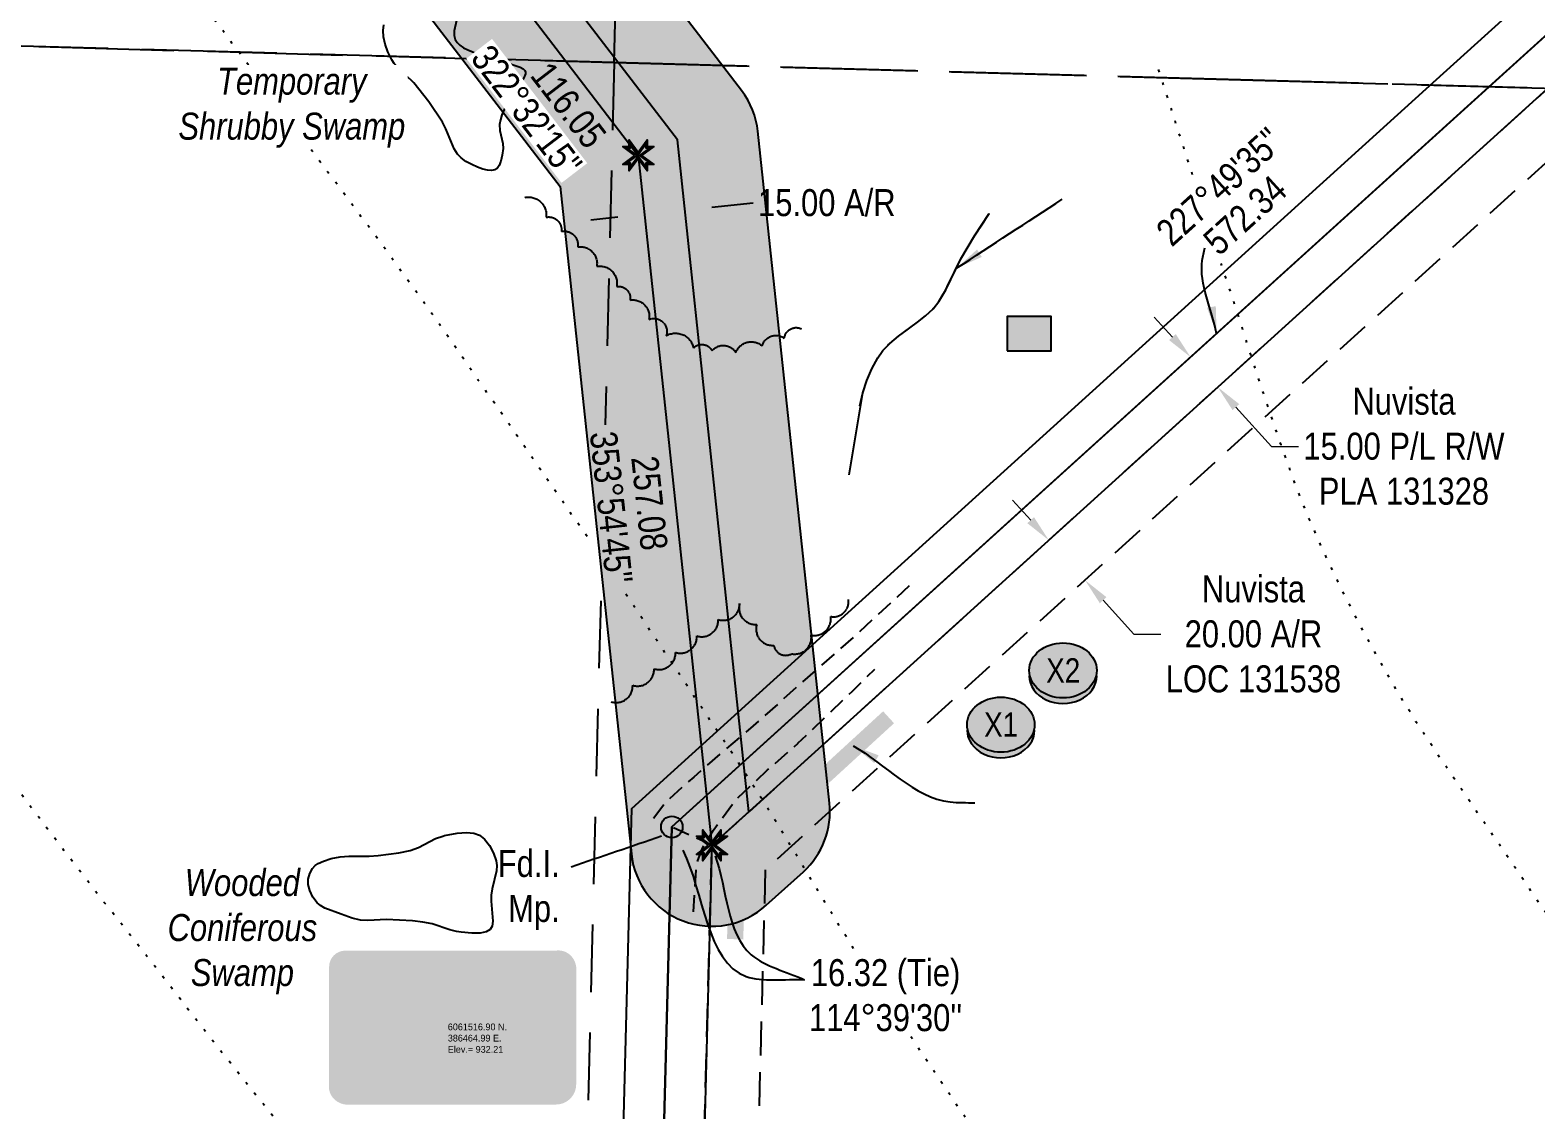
# Model space of a CAD drawing. Extents: x 383520 to 399637, y 6055811 to 6063584.
# Drawn here: x 386227 to 386785, y 6061412 to 6061812 of the extents above; entities that cross this region are included whole.
import ezdxf
from ezdxf.enums import TextEntityAlignment as Align

# ---------------------------------------------------------------- set-up
doc = ezdxf.new("R2018")
doc.units = 0
doc.header["$LTSCALE"] = 5
doc.header["$PDSIZE"] = 0.5
for name, pattern in [('0', [1, 1, 0]), ('foc-ACCESSROAD', [3.75, 2.5, -1.25]), ('foc-DOT', [1, 0.2, -0.8]), ('foc-LSD', [8, 5, -3]), ('foc-TIELINE', [1.875, 1.25, -0.625]), ('foc-TOPO-ephemeral', [6.25, 3.125, -0.625, 0.625, -0.625, 0.625, -0.625]), ('foc-UNSURVEYED', [12.5, 10, -2.5]), ('UG_PIPE', [1.875, 1.25, -0.625])]:
    doc.linetypes.add(name, pattern=pattern)
doc.layers.get('Defpoints').update_dxf_attribs({"color": 9})
for name, color, linetype in [('AS-PIPE-UG', 44, 'UG_PIPE'), ('AS-ROADS', 254, 'Continuous'), ('AS-UNDERLAY-H', 141, 'Continuous'), ('DETAIL-HZ-Existing', 8, 'foc-DOT'), ('DETAIL-T', 7, 'Continuous'), ('F-AR', 190, 'foc-ACCESSROAD'), ('F-RW', 190, 'Continuous'), ('L-BD', 7, 'Continuous'), ('L-BD1', 253, 'Continuous'), ('L-MON', 1, 'Continuous'), ('L-SECTION-LSD', 7, 'foc-LSD'), ('L-TIE', 7, 'foc-TIELINE'), ('L-USEC', 7, 'foc-UNSURVEYED'), ('P-BUFFER-H 30m', 51, 'Continuous'), ('P-CROSSINGS', 250, 'Continuous'), ('P-PROPOSED', 10, 'Continuous'), ('P-PROPOSED-H', 21, 'Continuous'), ('P-TXT', 4, 'Continuous'), ('T-BUSH', 110, '0'), ('T-DRAW', 143, 'foc-TOPO-ephemeral'), ('T-SLOPE', 48, 'Continuous'), ('T-WATER-T', 170, 'Continuous'), ('WETLAND', 143, 'Continuous'), ('WETLAND-T', 146, 'Continuous')]:
    doc.layers.add(name, color=color, linetype=linetype)
doc.layers.add('F-AR-T', color=190, linetype='Continuous', lineweight=9)
doc.layers.add('T-TEXT', color=48, linetype='Continuous', lineweight=18)
doc.styles.add('80CG', font='ARIALN.TTF', dxfattribs={"height": 10})
doc.styles.add('80L', font='ARIALN.TTF', dxfattribs={"height": 10})
doc.styles.add('Crossing', font='ARIALN.TTF', dxfattribs={"height": 10})
doc.styles.add('foc-LtypeFont', font='ARIALN.TTF', dxfattribs={"height": 7.35})
doc.styles.get("Standard").update_dxf_attribs({"font": 'ARIALN.TTF'})
doc.linetypes.add('foc-TOPO-flowdirection-NOLINE', pattern='A,0,[">",foc-LtypeFont,S=0.3,R=0,X=0,Y=-0.945],-20,[">",foc-LtypeFont,S=0.3,R=0,X=0,Y=-0.945],0', length=20)
doc.dimstyles.new('Compass 5 000', dxfattribs={"dimscale": 5, "dimtxt": 9, "dimasz": 2, "dimexe": 0.2, "dimexo": 0.0625, "dimgap": 0.5, "dimtad": 0, "dimtih": 1, "dimtoh": 1, "dimzin": 0, "dimdsep": 46, "dimtxsty": '80CG', "dimcen": 0.1, "dimse1": 1, "dimse2": 1, "dimclrd": 256, "dimclrt": 256, "dimaunit": 1, "dimadec": 4, "dimazin": 0, "dimtfac": 0.06, "dimtofl": 0, "dimtmove": 0, "dimatfit": 1, "dimfxl": 0.2, "dimtolj": 1, "dimtzin": 0, "dimlwd": -1, "dimarcsym": 0})

# ---------------------------------------------------------------- blocks, each defined once
blk = doc.blocks.new('fdia')
at = {"color": 255, "const_width": 1}
blk.add_lwpolyline([(-0.5, 0, 1), (0.5, 0, 1)], format="xyb", close=True, dxfattribs=at)
blk = doc.blocks.new('Fdiaa')
blk.add_blockref('fdia', (0, 0))
blk = doc.blocks.new('fdib')
at = {"color": 1, "const_width": 1.6}
blk.add_lwpolyline([(-0.4, 0, 1), (0.4, 0, 1)], format="xyb", close=True, dxfattribs=at)
at = {"color": 1}
blk.add_circle((0, 0), 0.8, dxfattribs=at)
blk = doc.blocks.new('Fdibb')
blk.add_blockref('fdib', (0, 0))
blk = doc.blocks.new('fdicc')
for name in ['Fdibb', 'Fdiaa']:
    blk.add_blockref(name, (0, 0))
blk = doc.blocks.new('FDI')
blk.add_blockref('fdicc', (0, 0))
blk = doc.blocks.new('*D36')
at = {"layer": 'Defpoints', "color": 0, "transparency": 16777216}
for p in [(386605.29, 6061623.75), (386618.02, 6061608.31), (386618.71, 6061608.93)]:
    blk.add_point(p, dxfattribs=at)
at = {"layer": 'F-AR-T', "transparency": 16777216}
for p, q in [((386597.89, 6061630.54), (386591.18, 6061637.95)), ((386624.74, 6061600.9), (386636.08, 6061588.37)), ((386636.08, 6061588.37), (386646.08, 6061588.37))]:
    blk.add_line(p, q, dxfattribs=at)
for points in [[(386599.12, 6061631.65), (386596.65, 6061629.42), (386604.6, 6061623.12)], [(386625.97, 6061602.01), (386623.5, 6061599.78), (386618.02, 6061608.31)]]:
    blk.add_solid(points, dxfattribs=at)
at = {"layer": 'F-AR-T', "transparency": 16777216, "insert": (386680.39, 6061588.37), "char_height": 10, "attachment_point": 5, "style": '80CG'}
blk.add_mtext('\\A1;Nuvista\\P20.00 A/R\\PLOC 131538', dxfattribs=at)
blk = doc.blocks.new('*D39')
at = {"layer": 'Defpoints', "color": 0, "transparency": 16777216}
for p in [(386667.28, 6061700.17), (386677.37, 6061689.03), (386667.19, 6061679.81)]:
    blk.add_point(p, dxfattribs=at)
at = {"layer": 'F-AR-T', "transparency": 16777216}
for p, q in [((386650.39, 6061698.36), (386643.68, 6061705.77)), ((386673.9, 6061672.4), (386687.06, 6061657.88)), ((386687.06, 6061657.88), (386697.06, 6061657.88))]:
    blk.add_line(p, q, dxfattribs=at)
for points in [[(386651.62, 6061699.48), (386649.15, 6061697.24), (386657.1, 6061690.95)], [(386675.14, 6061673.52), (386672.67, 6061671.28), (386667.19, 6061679.81)]]:
    blk.add_solid(points, dxfattribs=at)
at = {"layer": 'F-AR-T', "transparency": 16777216, "insert": (386736.14, 6061657.88), "char_height": 10, "attachment_point": 5, "style": '80CG'}
blk.add_mtext('\\A1;Nuvista\\P15.00 P/L R/W\\PPLA 131328', dxfattribs=at)
blk = doc.blocks.new('*D46')
at = {"layer": 'Defpoints', "color": 0, "transparency": 16777216}
for p in [(386851.36, 6061846.63), (386814.68, 6061813.41), (386828.07, 6061798.62)]:
    blk.add_point(p, dxfattribs=at)
at = {"layer": 'F-AR-T', "transparency": 16777216}
for p, q in [((386783.37, 6061921.69), (386773.37, 6061921.69)), ((386844.64, 6061854.04), (386783.37, 6061921.69)), ((386871.46, 6061824.43), (386878.18, 6061817.01))]:
    blk.add_line(p, q, dxfattribs=at)
for points in [[(386845.88, 6061855.16), (386843.41, 6061852.92), (386851.36, 6061846.63)], [(386872.7, 6061825.54), (386870.23, 6061823.31), (386864.75, 6061831.84)]]:
    blk.add_solid(points, dxfattribs=at)
at = {"layer": 'F-AR-T', "transparency": 16777216, "insert": (386739.05, 6061921.69), "char_height": 10, "attachment_point": 5, "style": '80CG'}
blk.add_mtext('\\A1;Nuvista\\P20.00 A/R\\PLOC 131538', dxfattribs=at)
blk = doc.blocks.new('TEMP')
h = blk.add_hatch(color=255)
h.dxf.hatch_style = 1
h.paths.add_polyline_path([(0, 0.25), (-0.67, 1.15), (-0.67, 0.67), (-1.15, 0.67), (-0.25, 0), (-1.15, -0.67), (-0.67, -0.67), (-0.67, -1.15), (0, -0.25), (0.67, -1.15), (0.67, -0.67), (1.15, -0.67), (0.25, 0), (1.15, 0.67), (0.67, 0.67), (0.67, 1.15)])
h.paths.add_polyline_path([(0.57, 0.85), (0.57, 0.57), (0.85, 0.57), (0.08, 0), (0.85, -0.57), (0.57, -0.57), (0.57, -0.85), (0, -0.08), (-0.57, -0.85), (-0.57, -0.57), (-0.85, -0.57), (-0.08, 0), (-0.85, 0.57), (-0.57, 0.57), (-0.57, 0.85), (0, 0.08)], flags=16)
h = blk.add_hatch(color=1)
h.dxf.hatch_style = 1
h.paths.add_polyline_path([(0, 0.08), (-0.57, 0.85), (-0.57, 0.57), (-0.85, 0.57), (-0.08, 0), (-0.85, -0.57), (-0.57, -0.57), (-0.57, -0.85), (0, -0.08), (0.57, -0.85), (0.57, -0.57), (0.85, -0.57), (0.08, 0), (0.85, 0.57), (0.57, 0.57), (0.57, 0.85)])
at = {"color": 1}
for p, q in [((-0.08, 0), (0.08, 0)), ((0, 0.08), (0, -0.08))]:
    blk.add_line(p, q, dxfattribs=at)
at = {"color": 255, "flags": 128}
blk.add_lwpolyline([(-0.25, 0), (-1.15, 0.67), (-0.67, 0.67), (-0.67, 1.15), (0, 0.25), (0.67, 1.15), (0.67, 0.67), (1.15, 0.67), (0.25, 0), (1.15, -0.67), (0.67, -0.67), (0.67, -1.15), (0, -0.25), (-0.67, -1.15), (-0.67, -0.67), (-1.15, -0.67)], close=True, dxfattribs=at)
at = {"color": 1, "flags": 128}
blk.add_lwpolyline([(-0.08, 0), (-0.85, 0.57), (-0.57, 0.57), (-0.57, 0.85), (0, 0.08), (0.57, 0.85), (0.57, 0.57), (0.85, 0.57), (0.08, 0), (0.85, -0.57), (0.57, -0.57), (0.57, -0.85), (0, -0.08), (-0.57, -0.85), (-0.57, -0.57), (-0.85, -0.57)], close=True, dxfattribs=at)
blk = doc.blocks.new('xing2')
h = blk.add_hatch(color=50)
h.dxf.hatch_style = 1
edge = h.paths.add_edge_path()
edge.add_ellipse((0, 0), major_axis=(-12.5, 0), ratio=0.816297, start_angle=0, end_angle=360)
h = blk.add_hatch(color=250)
h.dxf.hatch_style = 1
edge = h.paths.add_edge_path()
edge.add_ellipse((0, -2.05), major_axis=(-12.5, 0), ratio=0.816297, start_angle=0, end_angle=180)
edge.add_line((12.5, -2.05), (12.5, 0))
edge.add_ellipse((0, 0), major_axis=(-12.5, 0), ratio=0.816297, start_angle=0, end_angle=180, ccw=False)
edge.add_line((-12.5, 0), (-12.5, -2.05))
at = {"color": 250}
blk.add_ellipse((0, 0), major_axis=(-12.5, 0), ratio=0.816297, dxfattribs=at)
blk.add_ellipse((0, -2.05), major_axis=(-12.5, 0), ratio=0.816297, start_param=0, end_param=3.141593, dxfattribs=at)
at = {"color": 250, "style": 'Crossing'}
blk.add_attdef('CROSSING', text='', height=9, dxfattribs=at).set_placement((0.09, 0.02), align=Align.MIDDLE_CENTER)
at = {"color": 250, "style": 'Crossing', "flags": 1}
for tag, p in [('OWNER', (0.09, -12.49)), ('DESCRIPTION', (0.09, -25.77)), ('LOCATION', (0.09, -39.3)), ('DWG_REF', (0.09, -52.84))]:
    blk.add_attdef(tag, text='', height=9, dxfattribs=at).set_placement(p, align=Align.MIDDLE_CENTER)
blk = doc.blocks.new('*U50')
h = blk.add_hatch(color=254)
edge = h.paths.add_edge_path()
edge.add_line((-39, -28.5), (39, -28.5))
edge.add_arc((39, -22.5), 6, 270, 360)
edge.add_line((45, -22.5), (45, 21))
edge.add_arc((39, 21), 6, 0, 90)
edge.add_line((39, 27), (-39, 27))
edge.add_arc((-39, 21), 6, 90, 180)
edge.add_line((-45, 21), (-45, -22.5))
edge.add_arc((-39, -22.5), 6, 180, 270)
at = {"color": 1, "flags": 128}
blk.add_lwpolyline([(-39, -28.5, 3, 3, 0), (39, -28.5, 3, 3, 0.414214), (45, -22.5, 3, 3, 0), (45, 21, 3, 0, 0.414214), (39, 27, 0, 0, 0), (-39, 27, 0, 0, 0.414214), (-45, 21, 0, 0, 0), (-45, -22.5, 0, 3, 0.414214)], format="xyseb", close=True, dxfattribs=at)
blk.add_lwpolyline([(-41.9, -11.97, 0, 10, 0), (0, 0, 5, 5, 0)], format="xyseb", dxfattribs=at)
at = {"color": 1, "lineweight": 30, "flags": 104}
blk.add_attdef('ENTER_TEXT', text='', height=10, dxfattribs=at).set_placement((-1.39, 0.01), align=Align.MIDDLE_CENTER)
blk = doc.blocks.new('*D51')
at = {"layer": 'Defpoints', "color": 0, "transparency": 16777216}
for p in [(386469.8, 6061745.4), (386470.22, 6061741.47), (386455.31, 6061739.88)]:
    blk.add_point(p, dxfattribs=at)
at = {"layer": 'P-TXT', "transparency": 16777216}
for p, q in [((386479.74, 6061746.46), (386495.11, 6061748.09)), ((386444.95, 6061742.75), (386435, 6061741.68))]:
    blk.add_line(p, q, dxfattribs=at)
for points in [[(386479.57, 6061748.11), (386479.92, 6061744.8), (386469.8, 6061745.4)], [(386444.77, 6061744.4), (386445.12, 6061741.09), (386454.89, 6061743.81)]]:
    blk.add_solid(points, dxfattribs=at)
at = {"layer": 'P-TXT', "transparency": 16777216, "insert": (386522.39, 6061748.09), "char_height": 10, "attachment_point": 5, "style": '80CG'}
blk.add_mtext('\\A1;15.00 A/R', dxfattribs=at)

msp = doc.modelspace()

# ---------------------------------------------------------------- hatches: boundary and pattern name
at = {"layer": 'AS-UNDERLAY-H'}
h = msp.add_hatch(color=256, dxfattribs=at)
h.dxf.hatch_style = 1
h.paths.add_polyline_path([(386589.16, 6061693.284), (386605.478, 6061693.284), (386605.478, 6061705.997), (386589.16, 6061705.997)])
at = {"layer": 'P-BUFFER-H 30m'}
h = msp.add_hatch(color=256, dxfattribs=at)
h.dxf.hatch_style = 1
edge = h.paths.add_edge_path()
edge.add_line((386260.462, 6062467.146), (386265.978, 6062427.734))
edge.add_arc((386294.864, 6062419.675), 29.988, 164.41119, 187.96765)
edge.add_line((386265.165, 6062415.518), (386272.14, 6062365.678))
edge.add_arc((386301.839, 6062369.835), 29.988, 187.96765, 211.52412)
edge.add_line((386276.277, 6062354.155), (386288.21, 6062268.896))
edge.add_line((386288.21, 6062268.896), (386239.647, 6062192.346))
edge.add_arc((386264.97, 6062176.282), 29.988, 147.60936, 149.51282)
edge.add_arc((386262.155, 6062172.286), 29.988, 140.16338, 175.58559)
edge.add_line((386232.256, 6062174.594), (386230.951, 6062157.69))
edge.add_line((386230.951, 6062157.69), (386184.606, 6062161.268))
edge.add_arc((386176.912, 6062061.603), 99.961, 85.58559, 175.58559)
edge.add_line((386077.248, 6062069.297), (386072.614, 6062009.271))
edge.add_arc((386172.279, 6062001.577), 99.961, 175.58559, 217.46188)
edge.add_line((386092.933, 6061940.778), (386135.492, 6061885.238))
edge.add_arc((386214.837, 6061946.038), 99.961, 217.46188, 307.46188)
edge.add_line((386275.637, 6061866.693), (386312.532, 6061894.965))
edge.add_line((386312.532, 6061894.965), (386356.219, 6061837.952))
edge.add_arc((386380.023, 6061856.192), 29.988, 217.46188, 241.01835)
edge.add_line((386365.493, 6061829.959), (386423.637, 6061754.08))
edge.add_line((386423.637, 6061754.08), (386449.994, 6061506.92))
edge.add_arc((386479.813, 6061510.1), 29.988, 186.08704, 312.17373)
edge.add_line((386499.947, 6061487.875), (386513.698, 6061500.332))
edge.add_arc((386493.564, 6061522.557), 29.988, 312.17373, 366.08704)
edge.add_line((386523.383, 6061525.737), (386496.845, 6061774.592))
edge.add_arc((386467.026, 6061771.412), 29.988, 6.08704, 37.46188)
edge.add_line((386490.83, 6061789.652), (386425.002, 6061875.559))
edge.add_arc((386395.892, 6061868.352), 29.988, 13.90542, 37.46188)
edge.add_line((386419.696, 6061886.592), (386368.712, 6061953.127))
edge.add_arc((386277.52, 6061994.07), 99.961, 335.82123, 397.46188)
edge.add_line((386356.865, 6062054.87), (386355.604, 6062056.515))
edge.add_arc((386255.648, 6062055.525), 99.961, 0.56742, 57.22624)
edge.add_line((386309.759, 6062139.574), (386311.81, 6062166.146))
edge.add_line((386311.81, 6062166.146), (386360.373, 6062242.695))
edge.add_arc((386335.05, 6062258.759), 29.988, 327.60936, 367.96765)
edge.add_line((386364.749, 6062262.916), (386350.524, 6062364.547))
edge.add_arc((386321.639, 6062372.606), 29.988, 344.41119, 367.96765)
edge.add_line((386351.338, 6062376.763), (386344.362, 6062426.603))
edge.add_arc((386314.663, 6062422.446), 29.988, 7.96765, 18.38403)
edge.add_arc((386368.336, 6062528.633), 99.961, 255.38906, 336.06677)
edge.add_line((386459.703, 6062488.081), (386545.213, 6062680.744))
edge.add_arc((386453.846, 6062721.295), 99.961, 336.06677, 426.06677)
edge.add_line((386494.398, 6062812.662), (386293.36, 6062901.889))
edge.add_arc((386252.808, 6062810.523), 99.961, 66.06677, 156.06677)
edge.add_line((386161.441, 6062851.074), (386075.931, 6062658.412))
edge.add_arc((386167.298, 6062617.86), 99.961, 156.06677, 246.06677)
edge.add_line((386126.747, 6062526.493), (386260.462, 6062467.146))
at = {"layer": 'P-PROPOSED-H'}
h = msp.add_hatch(color=256, dxfattribs=at)
h.dxf.hatch_style = 1
h.paths.add_polyline_path([(386493.564, 6061522.557), (386467.026, 6061771.412), (386393.908, 6061866.832), (386395.892, 6061868.352), (386335.67, 6061946.943), (386333.686, 6061945.423), (386268.731, 6062030.191), (386275.286, 6062115.11), (386277.778, 6062114.917), (386282.088, 6062170.747), (386279.596, 6062170.939), (386279.632, 6062171.404), (386335.05, 6062258.759), (386319.164, 6062372.26), (386321.639, 6062372.606), (386314.663, 6062422.446), (386312.188, 6062422.1), (386292.57, 6062562.26), (386276.427, 6062569.425), (386297.338, 6062420.021), (386294.864, 6062419.675), (386301.839, 6062369.835), (386304.314, 6062370.181), (386319.437, 6062262.138), (386264.97, 6062176.282), (386264.647, 6062172.093), (386262.155, 6062172.286), (386257.845, 6062116.456), (386260.337, 6062116.264), (386253.34, 6062025.625), (386321.785, 6061936.303), (386319.801, 6061934.783), (386380.023, 6061856.192), (386382.007, 6061857.712), (386452.563, 6061765.634), (386479.813, 6061510.1)])
h.paths.add_polyline_path([(386368.336, 6062528.633), (386167.298, 6062617.86), (386252.808, 6062810.523), (386453.846, 6062721.295)])

# ---------------------------------------------------------------- linework, layer by layer
at = {"layer": 'AS-PIPE-UG', "flags": 128}
for points in [[(386552.856, 6061606.189), (386533.579, 6061588.313), (386512.576, 6061569.874), (386495.064, 6061554.299), (386483.761, 6061544.721), (386473.078, 6061535.392), (386462.768, 6061526.137), (386456.506, 6061517.737)], [(386473.034, 6061485.453), (386474.158, 6061503.302), (386476.271, 6061508.808), (386480.296, 6061515.622), (386488.593, 6061526.894), (386500.471, 6061538.026), (386511.715, 6061547.914), (386511.712, 6061547.92), (386531.729, 6061567.105), (386540.169, 6061575.367)]]:
    msp.add_lwpolyline(points, dxfattribs=at)
at = {"layer": 'AS-ROADS', "const_width": 6, "flags": 128}
msp.add_lwpolyline([(386488.42, 6061475.319), (386488.926, 6061489.921), (386492.284, 6061504.983), (386504.15, 6061519.95), (386523.364, 6061537.451), (386545.263, 6061557.528)], dxfattribs=at)
at = {"layer": 'AS-UNDERLAY-H'}
msp.add_lwpolyline([(386589.16, 6061693.284), (386605.478, 6061693.284), (386605.478, 6061705.997), (386589.16, 6061705.997)], close=True, dxfattribs=at)
at = {"layer": 'DETAIL-HZ-Existing', "flags": 128}
for points in [[(386704.838, 6060888.171), (386699.344, 6060895.669), (386691.234, 6060907.073), (386682.604, 6060919.261), (386674.443, 6060930.627), (386665.806, 6060942.554), (386657.686, 6060953.959), (386649.26, 6060965.902), (386641.12, 6060977.297), (386632.532, 6060989.184), (386624.32, 6061000.511), (386615.75, 6061012.307), (386607.426, 6061023.557), (386598.554, 6061035.25), (386590.005, 6061046.316), (386581, 6061057.922), (386572.371, 6061068.94), (386563.311, 6061080.358), (386554.804, 6061091.472), (386546.112, 6061103.191), (386537.716, 6061114.373), (386528.994, 6061126.093), (386520.752, 6061137.38), (386512.184, 6061149.287), (386504.125, 6061160.73), (386495.488, 6061172.628), (386487.011, 6061183.761), (386478.076, 6061195.366), (386469.661, 6061206.558), (386460.982, 6061218.407), (386444.153, 6061241.632), (386427.577, 6061265.02), (386411, 6061288.308), (386402.747, 6061299.616), (386394.086, 6061311.344), (386385.741, 6061322.574), (386376.991, 6061334.375), (386368.566, 6061345.547), (386359.55, 6061357.144), (386350.829, 6061368.094), (386341.587, 6061379.437), (386323.647, 6061401.808), (386314.885, 6061412.729), (386305.762, 6061424.019), (386288.103, 6061446.463), (386270.607, 6061469.044), (386252.866, 6061491.39), (386235.44, 6061513.979), (386218.19, 6061536.764), (386200.768, 6061559.493), (386183.823, 6061582.5), (386166.678, 6061605.482), (386149.213, 6061628.082), (386140.797, 6061639.264), (386132.026, 6061651.035), (386123.488, 6061662.511), (386115.011, 6061674.024), (386106.482, 6061685.449), (386097.799, 6061696.758), (386089.057, 6061708.078), (386080.336, 6061719.408), (386071.644, 6061730.757), (386063.157, 6061742.251), (386054.792, 6061753.882), (386046.54, 6061765.6), (386038.695, 6061777.188), (386030.438, 6061789.506), (386022.573, 6061801.085), (386014.242, 6061813.245), (385997.898, 6061836.678), (385981.302, 6061860.046), (385964.537, 6061883.439), (385947.686, 6061907.024), (385930.975, 6061930.566), (385914.608, 6061954.319), (385898.336, 6061978.199), (385881.872, 6062002.055), (385873.603, 6062013.894), (385865.232, 6062025.655), (385856.852, 6062037.456), (385848.503, 6062049.287), (385840.092, 6062061.059), (385831.701, 6062072.841), (385823.404, 6062084.74), (385815.228, 6062096.706), (385807.233, 6062108.698), (385799.451, 6062120.825), (385791.821, 6062133.028), (385784.404, 6062145.345), (385777.55, 6062157.779), (385771.153, 6062170.472), (385764.966, 6062183.569), (385759.052, 6062196.8), (385753.318, 6062210.036), (385747.423, 6062223.206), (385741.226, 6062236.314), (385732.567, 6062253.794), (385726.207, 6062266.765), (385720.363, 6062279.994), (385715.035, 6062293.481), (385710.192, 6062307.135), (385705.621, 6062320.842), (385700.989, 6062334.522), (385696.297, 6062348.242), (385691.535, 6062361.934), (385686.659, 6062375.469), (385681.743, 6062388.985), (385677.089, 6062402.605), (385672.637, 6062416.279), (385663.389, 6062443.517), (385656.885, 6062461.574), (385650.5, 6062478.407)], [(386433.588, 6061624.482), (386425.955, 6061635.434), (386417.833, 6061647.129), (386409.702, 6061658.884), (386401.63, 6061670.598), (386393.428, 6061682.315), (386385.256, 6061694.031), (386377.064, 6061705.748), (386368.7, 6061717.399), (386360.294, 6061728.951), (386351.846, 6061740.454), (386343.277, 6061751.9), (386334.639, 6061763.368), (386326.091, 6061774.833), (386317.613, 6061786.307), (386309.125, 6061797.801), (386300.606, 6061809.265), (386292.14, 6061820.789), (386283.91, 6061832.597), (386276.023, 6061844.526), (386271.588, 6061851.644)], [(386657.826, 6061758.441), (386654.934, 6061767.431), (386646.214, 6061794.586), (386644.489, 6061799.754)], [(386931.13, 6061267.387), (386930.167, 6061268.864), (386914.679, 6061292.935), (386899.193, 6061317.057), (386883.765, 6061341.137), (386868.228, 6061365.249), (386852.549, 6061389.285), (386836.805, 6061413.123), (386820.991, 6061436.952), (386805.107, 6061460.764), (386789.091, 6061484.538), (386772.924, 6061508.256), (386756.707, 6061531.965), (386748.658, 6061543.779), (386740.712, 6061555.769), (386733.192, 6061567.94), (386726.019, 6061580.401), (386719.228, 6061592.973), (386712.673, 6061605.76), (386706.491, 6061618.647), (386700.733, 6061631.734), (386695.451, 6061645.009), (386690.613, 6061658.443), (386685.987, 6061671.972), (386681.444, 6061685.629), (386672.638, 6061712.915), (386668.486, 6061725.58)], [(386922.299, 6060915.017), (386921.332, 6060916.432), (386913.272, 6060928.235), (386905.284, 6060940.097), (386897.336, 6060951.978), (386889.307, 6060963.81), (386881.257, 6060975.624), (386873.148, 6060987.458), (386856.845, 6061010.92), (386848.673, 6061022.636), (386840.411, 6061034.354), (386832.065, 6061045.945), (386823.66, 6061057.547), (386806.67, 6061080.715), (386789.757, 6061103.791), (386772.58, 6061126.744), (386755.422, 6061149.597), (386738.39, 6061172.716), (386721.53, 6061195.931), (386705.247, 6061219.412), (386689.107, 6061243.02), (386672.796, 6061266.541), (386656.129, 6061289.872), (386639.524, 6061313.27), (386623.266, 6061336.961), (386607.038, 6061360.62), (386590.799, 6061384.27), (386574.621, 6061407.939), (386558.563, 6061431.604), (386542.758, 6061455.423), (386527.435, 6061479.681), (386519.975, 6061491.879), (386512.518, 6061504.178), (386505.088, 6061516.396), (386497.487, 6061528.548), (386489.743, 6061540.574), (386481.818, 6061552.564), (386465.92, 6061576.245), (386450.074, 6061600.005), (386447.75, 6061603.514)]]:
    msp.add_lwpolyline(points, dxfattribs=at)
at = {"layer": 'F-AR'}
for points in [[(386470.165, 6061139.3), (386479.813, 6061510.1), (386901.166, 6061891.741)], [(386874.505, 6061840.678), (386499.576, 6061501.027), (386489.999, 6061132.958)]]:
    msp.add_lwpolyline(points, dxfattribs=at)
at = {"layer": 'F-RW'}
for points in [[(385928.229, 6061222.157), (385974.689, 6061178.589), (386024.576, 6061123.335), (386063.227, 6061080.528), (386148.304, 6061002.108), (386153.338, 6060997.587), (386169.517, 6060982.697), (386171.713, 6060980.645), (386176.158, 6060976.49), (386181.943, 6060978.031), (386193.194, 6060981.252), (386215.694, 6060987.692), (386255.693, 6060999.131), (386357.994, 6061028.412), (386372.396, 6061032.538), (386386.026, 6061042.478), (386387.548, 6061043.588), (386455.29, 6061144.075), (386464.991, 6061516.904), (386888.998, 6061901.016)], [(386899.069, 6061889.899), (386512.625, 6061539.814), (386479.813, 6061510.1), (386470.165, 6061139.3)], [(386440.414, 6061148.816), (386450.169, 6061523.708), (386744.401, 6061790.268), (386845.359, 6061881.731)], [(386844.841, 6061861.029), (386766.073, 6061789.67), (386464.991, 6061516.904), (386455.29, 6061144.075)]]:
    msp.add_lwpolyline(points, dxfattribs=at)
at = {"layer": 'L-SECTION-LSD', "flags": 128}
for points in [[(386443.645, 6061800.045), (386463.869, 6062604.142)], [(386443.645, 6061800.045), (386440.272, 6061665.88)], [(386438.632, 6061600.673), (386423.425, 6060995.963)]]:
    msp.add_lwpolyline(points, dxfattribs=at)
at = {"layer": 'L-TIE', "flags": 128}
msp.add_lwpolyline([(386479.813, 6061510.1), (386464.991, 6061516.904)], dxfattribs=at)
at = {"layer": 'L-USEC'}
for p, q in [((386443.645, 6061800.045), (386043.086, 6061811.144)), ((386043.086, 6061811.144), (386443.645, 6061800.045)), ((386680.133, 6061793.493), (386443.645, 6061800.045)), ((386443.645, 6061800.045), (386680.133, 6061793.493)), ((386844.205, 6061788.961), (386680.133, 6061793.493)), ((386680.133, 6061793.493), (386844.205, 6061788.961))]:
    msp.add_line(p, q, dxfattribs=at)
at = {"layer": 'P-BUFFER-H 30m', "flags": 128}
msp.add_lwpolyline([(386077.248, 6062069.297), (386072.614, 6062009.271, 0.1847808), (386092.933, 6061940.778), (386135.492, 6061885.238, 0.4142136), (386275.637, 6061866.693), (386312.532, 6061894.965), (386356.219, 6061837.952, 0.103148), (386365.493, 6061829.959), (386423.637, 6061754.08), (386449.994, 6061506.92, 0.6133212), (386499.947, 6061487.875), (386513.698, 6061500.332, 0.2396787), (386523.383, 6061525.737), (386496.845, 6061774.592, 0.1377603), (386490.83, 6061789.652), (386425.002, 6061875.559, 0.103148), (386419.696, 6061886.592), (386368.712, 6061953.127, 0.2756367), (386356.865, 6062054.87), (386355.604, 6062056.515, 0.2523836), (386309.759, 6062139.574)], format="xyb", dxfattribs=at)
at = {"layer": 'T-BUSH', "flags": 128}
for points in [[(386410.489, 6061750.059, -0.5205671), (386418.414, 6061742.735, -0.5205671), (386424.082, 6061737.497, -0.5205671), (386430.15, 6061731.733, -0.5205671), (386437.178, 6061724.587, -0.5205671), (386444.56, 6061717.082, -0.5205671), (386449.512, 6061712.047, -0.5205671), (386456.53, 6061704.912, -0.6322597), (386462.936, 6061698.87, -0.5170117), (386473, 6061694.323, -0.5205671), (386479.874, 6061693.267, -0.5205671), (386488.678, 6061692.663, -0.5205671), (386498.435, 6061695.093, -0.5205671), (386506.648, 6061697.955, -0.5205671), (386513.038, 6061701.385, -0.5205671)], [(386442.566, 6061563.289, 0.5205671), (386450.492, 6061569.38, 0.5205671), (386458.417, 6061575.471, 0.5205671), (386466.343, 6061581.563, 0.5205671), (386474.269, 6061587.654, 0.5205671), (386482.195, 6061593.745, 0.5205671), (386490.099, 6061599.643, 0.5205671), (386496.425, 6061591.903, 0.5205671), (386502.751, 6061584.164, 0.5205671), (386509.363, 6061581.065, 0.5205671), (386516.593, 6061587.968, 0.5205671), (386523.823, 6061594.871, 0.5205671), (386530.403, 6061601.154, 0.5205671)]]:
    msp.add_lwpolyline(points, format="xyb", dxfattribs=at)
at = {"layer": 'T-DRAW', "linetype": 'foc-TOPO-flowdirection-NOLINE', "flags": 128}
msp.add_lwpolyline([(386530.62, 6061647.315), (386535.783, 6061677.736), (386537.25, 6061682.294), (386539.068, 6061686.616), (386541.237, 6061690.703), (386543.147, 6061693.388), (386545.692, 6061696.032), (386548.886, 6061698.692), (386555.989, 6061703.878), (386558.925, 6061706.205), (386561.731, 6061708.862), (386563.879, 6061711.513), (386566.433, 6061715.853), (386572.016, 6061727.34), (386577.069, 6061735.835), (386582.5, 6061744.115)], dxfattribs=at)
at = {"layer": 'T-DRAW', "flags": 128}
msp.add_lwpolyline([(386534.667, 6061672.942), (386535.783, 6061677.736), (386537.25, 6061682.294), (386539.068, 6061686.616), (386541.237, 6061690.703), (386543.147, 6061693.388), (386545.692, 6061696.032), (386548.886, 6061698.692), (386555.989, 6061703.878), (386558.925, 6061706.205), (386561.731, 6061708.862), (386563.879, 6061711.513), (386566.433, 6061715.853), (386572.016, 6061727.34), (386577.069, 6061735.835), (386582.5, 6061744.115)], dxfattribs=at)
at = {"layer": 'T-SLOPE'}
msp.add_point((386477.699, 6061529.997, 932.772), dxfattribs=at)
at = {"layer": 'WETLAND', "flags": 128}
msp.add_lwpolyline([(386385.817, 6061818.356), (386384.419, 6061811.847), (386384.393, 6061810.035), (386384.776, 6061808.629), (386385.486, 6061807.505), (386386.486, 6061806.485), (386387.787, 6061805.555), (386389.414, 6061804.699), (386392.454, 6061803.534), (386400.111, 6061801.29), (386403.266, 6061800.149), (386408.842, 6061798.306), (386409.954, 6061797.718), (386410.605, 6061797.072), (386410.816, 6061796.533), (386410.823, 6061795.905), (386410.225, 6061794.341), (386409.127, 6061792.707), (386405.826, 6061788.484), (386404.597, 6061786.426), (386402.072, 6061780.725), (386401.486, 6061778.795), (386401.199, 6061777.041), (386401.337, 6061774.875), (386402.449, 6061770.087), (386402.529, 6061768.217), (386402.192, 6061765.706), (386401.678, 6061763.533), (386401.035, 6061761.892), (386400.278, 6061760.818), (386399.411, 6061760.282), (386398.236, 6061760.053), (386396.766, 6061760.134), (386395.032, 6061760.524), (386393.003, 6061761.243), (386390.853, 6061762.244), (386388.745, 6061763.452), (386386.959, 6061764.708), (386385.574, 6061766.13), (386384.344, 6061768.084), (386381.311, 6061775.464), (386380.069, 6061777.907), (386375.035, 6061785.477), (386369.474, 6061792.534), (386363.405, 6061798.36), (386362.207, 6061799.745), (386361.305, 6061801.091), (386359.853, 6061803.982), (386358.805, 6061806.846), (386358.216, 6061809.528), (386358.097, 6061811.967), (386358.381, 6061813.993)], dxfattribs=at)
at = {"layer": 'WETLAND'}
msp.add_lwpolyline([(386386.937, 6061477.944), (386386.937, 6061477.944), (386385.181, 6061478.199), (386382.804, 6061478.767), (386376.224, 6061480.99), (386372.759, 6061481.663), (386368.938, 6061482.143), (386359.277, 6061482.627), (386352.449, 6061482.261), (386349.621, 6061482.431), (386346.651, 6061483.154), (386342.5, 6061484.644), (386336.511, 6061486.842), (386334.859, 6061487.78), (386333.628, 6061488.843), (386332.05, 6061490.955), (386330.864, 6061493.324), (386330.253, 6061495.578), (386330.249, 6061497.567), (386330.854, 6061499.62), (386331.885, 6061501.465), (386332.939, 6061502.662), (386333.977, 6061503.367), (386335.94, 6061504.258), (386338.791, 6061505.261), (386342.136, 6061505.838), (386345.399, 6061506.029), (386352.922, 6061506.092), (386356.285, 6061506.361), (386363.914, 6061507.279), (386368.072, 6061508.134), (386371.107, 6061509.296), (386377.496, 6061512.581), (386380.123, 6061513.538), (386380.851, 6061513.711), (386385.515, 6061514.572), (386388.88, 6061514.854), (386391.632, 6061514.615), (386393.752, 6061513.835), (386395.637, 6061512.319), (386397.43, 6061510.045), (386398.959, 6061507.223), (386399.963, 6061504.329), (386400.176, 6061502.603), (386400.034, 6061500.603), (386398.465, 6061493.975), (386398.099, 6061491.685), (386398.098, 6061489.362), (386398.709, 6061482.021), (386398.432, 6061480.14), (386397.713, 6061478.893), (386396.23, 6061478.009), (386393.963, 6061477.558), (386390.917, 6061477.537)], close=True, dxfattribs=at)

# ---------------------------------------------------------------- block references
at = {"layer": 'DETAIL-T'}
ref = msp.add_blockref('*U50', (386383.061, 6061444.093), dxfattribs=at)
lines = msp.add_mtext('6061516.90 N.\\P386464.99 E.\\PElev.= 932.21', dxfattribs={"layer": '0', "color": 1, "insert": (386382.017, 6061444.1), "char_height": 2.5, "attachment_point": 1})
ref.add_attrib('ENTER_TEXT', '', (386382.017, 6061444.1), dxfattribs={"flags": 104}).embed_mtext(lines)
at = {"layer": 'L-MON'}
for name, p, xscale, yscale, zscale in [('TEMP', (386452.563, 6061765.634), 4.998073099999985, 4.998073099999985, 4.998073099999985), ('FDI', (386464.991, 6061516.904), 4.999999999999981, 4.999999999999981, 4.999999999999981), ('TEMP', (386479.813, 6061510.1), 4.998073099999985, 4.998073099999985, 4.998073099999985)]:
    msp.add_blockref(name, p, dxfattribs=dict(at, xscale=xscale, yscale=yscale, zscale=zscale))
at = {"layer": 'P-CROSSINGS', "xscale": 0.99961462, "yscale": 0.99961462, "zscale": 0.99961462}
for p, values in [((386609.855, 6061574.879), {'CROSSING': 'X2'}), ((386586.854, 6061554.782), {'CROSSING': 'X1'})]:
    msp.add_blockref('xing2', p, dxfattribs=at).add_auto_attribs(values)

# ---------------------------------------------------------------- texts
at = {"layer": 'L-BD'}
for s, p in [('227°49\'35"', (386667.706, 6061754.098)), ('572.34', (386677.27, 6061743.541))]:
    msp.add_text(s, height=9.9961, rotation=42.17368, dxfattribs=at).set_placement(p, align=Align.MIDDLE_CENTER)
at = {"layer": 'L-BD1', "style": '80L'}
for s, rotation, p in [('116.05', 307.46188, (386426.769, 6061784.297)), ('353°54\'45"', 276.08704, (386442.581, 6061635.349)), ('257.08', 276.08704, (386456.745, 6061636.86))]:
    msp.add_text(s, height=9.9961, rotation=rotation, dxfattribs=at).set_placement(p, align=Align.MIDDLE_CENTER)
at = {"layer": 'L-MON', "insert": (386423.446, 6061508.394), "char_height": 10, "attachment_point": 3, "style": '80L'}
msp.add_mtext_dynamic_manual_height_columns('\\pxt0;Fd.I.\\PMp.', width=22.03557, gutter_width=49.981, heights=[0], dxfattribs=at)
at = {"layer": 'WETLAND-T', "linetype": 'Continuous', "insert": (386264.019, 6061501.304), "char_height": 9.99615, "attachment_point": 1, "style": '80L'}
msp.add_mtext_dynamic_manual_height_columns('\\pxqc;{\\fArial Narrow|b0|i1|c0|p34;Wooded Coniferous\\PSwamp}', width=83.8348, gutter_width=49.961, heights=[0], dxfattribs=at)

# ---------------------------------------------------------------- dimensions: what is measured, and where the dimension line sits
at = {"layer": 'F-AR-T'}
dim = msp.add_linear_dim(base=(386851.356, 6061846.626), p1=(386828.074, 6061798.616), p2=(386814.679, 6061813.405), angle=132.16881, text='Nuvista\\P20.00 A/R\\PLOC 131538', dimstyle='Compass 5 000', override={"dimadec": 3}, dxfattribs=at)
dim.commit()
dim.dimension.update_dxf_attribs({"geometry": '*D46', "text_midpoint": (386739.053, 6061921.689), "dimtype": 161})
for base, p1, p2, angle, text, picture, middle in [((386667.189, 6061679.813), (386667.28, 6061700.169), (386677.367, 6061689.032), 312.16929, 'Nuvista\\P15.00 P/L R/W\\PPLA 131328', '*D39', (386736.138, 6061657.879)), ((386618.023, 6061608.307), (386605.288, 6061623.745), (386618.709, 6061608.929), 312.16893, 'Nuvista\\P20.00 A/R\\PLOC 131538', '*D36', (386680.393, 6061588.373))]:
    dim = msp.add_linear_dim(base=base, p1=p1, p2=p2, angle=angle, text=text, dimstyle='Compass 5 000', dxfattribs=at)
    dim.commit()
    dim.dimension.update_dxf_attribs({"geometry": picture, "text_midpoint": middle, "dimtype": 161})

# ---------------------------------------------------------------- leaders
at = {"layer": 'L-BD', "path_type": 1}
msp.add_leader([(386666.75, 6061699.688), (386661.46, 6061726.796), (386662.364, 6061731.429)], dimstyle='Compass 5 000', override={"dimgap": 0.5, "dimtad": 0, "dimadec": 3}, dxfattribs=at)
at = {"layer": 'L-BD1', "color": 5, "path_type": 1}
for points in [[(386469.013, 6061508.265), (386492.466, 6061461.523), (386514.146, 6061460.297)], [(386481.012, 6061506.221), (386494.375, 6061469.563), (386514.146, 6061460.297)]]:
    msp.add_leader(points, dimstyle='Compass 5 000', override={"dimgap": 0.5, "dimtad": 0, "dimadec": 3}, dxfattribs=at)
at = {"layer": 'L-MON', "path_type": 1}
msp.add_leader([(386461.192, 6061513.467), (386427.728, 6061502.07)], dimstyle='Compass 5 000', override={"dimgap": 0.5, "dimtad": 0, "dimadec": 3}, dxfattribs=at)
at = {"layer": 'T-TEXT', "path_type": 1}
msp.add_leader([(386532.113, 6061547.008), (386568.128, 6061526.172), (386577.147, 6061525.85)], dimstyle='Compass 5 000', override={"dimgap": 0.5, "dimtad": 0, "dimadec": 3}, dxfattribs=at)
at = {"layer": 'T-WATER-T', "path_type": 1}
msp.add_leader([(386570.544, 6061723.956), (386609.593, 6061749.425)], dimstyle='Compass 5 000', override={"dimgap": 0.5, "dimtad": 0, "dimadec": 3}, dxfattribs=at)

# ---------------------------------------------------------------- next in the draw order: texts
at = {"layer": 'L-BD1', "insert": (386544.145, 6061467.934), "char_height": 9.99615, "width": 55.8352, "attachment_point": 2, "rotation": 0.00001, "style": '80L', "bg_fill": 3, "box_fill_scale": 1.1, "bg_fill_color": 256, "bg_fill_transparency": 0}
msp.add_mtext("16.32 (Tie) 114°39'30''", dxfattribs=at)
at = {"layer": 'WETLAND-T', "linetype": 'Continuous', "insert": (386282.328, 6061798.155), "char_height": 9.99615, "attachment_point": 1, "style": '80L', "bg_fill": 3, "box_fill_scale": 1.1, "bg_fill_color": 256, "bg_fill_transparency": 0}
msp.add_mtext_dynamic_manual_height_columns('\\pxqc;{\\fArial Narrow|b0|i1|c0|p34;Temporary\\PShrubby Swamp}', width=83.8348, gutter_width=49.961, heights=[0], dxfattribs=at)

# ---------------------------------------------------------------- next in the draw order: linework, layer by layer
at = {"layer": 'P-PROPOSED', "flags": 128}
for points in [[(386260.337, 6062116.264), (386253.34, 6062025.625), (386321.785, 6061936.303), (386319.801, 6061934.783), (386380.023, 6061856.192), (386382.007, 6061857.712), (386452.563, 6061765.634), (386479.813, 6061510.1), (386493.564, 6061522.557)], [(386493.564, 6061522.557), (386467.026, 6061771.412), (386393.908, 6061866.832), (386395.892, 6061868.352), (386335.67, 6061946.943), (386333.686, 6061945.423), (386268.731, 6062030.191), (386275.286, 6062115.11)]]:
    msp.add_lwpolyline(points, dxfattribs=at)

# ---------------------------------------------------------------- next in the draw order: texts
at = {"layer": 'L-BD1', "insert": (386415.237, 6061785.177), "char_height": 9.9961, "width": 55.98565, "attachment_point": 2, "rotation": 307.46188, "style": '80L', "bg_fill": 3, "box_fill_scale": 1.1, "bg_fill_color": 256, "bg_fill_transparency": 0}
msp.add_mtext('322°32\'15"', dxfattribs=at)

# ---------------------------------------------------------------- next in the draw order: dimensions: what is measured, and where the dimension line sits
at = {"layer": 'P-TXT'}
dim = msp.add_linear_dim(base=(386469.8, 6061745.396), p1=(386455.309, 6061739.88), p2=(386470.219, 6061741.47), angle=6.08704, text='15.00 A/R', dimstyle='Compass 5 000', override={"dimadec": 3}, dxfattribs=at)
dim.commit()
dim.dimension.update_dxf_attribs({"geometry": '*D51', "text_midpoint": (386522.388, 6061748.094), "dimtype": 161})

doc.saveas('drawing.dxf')
